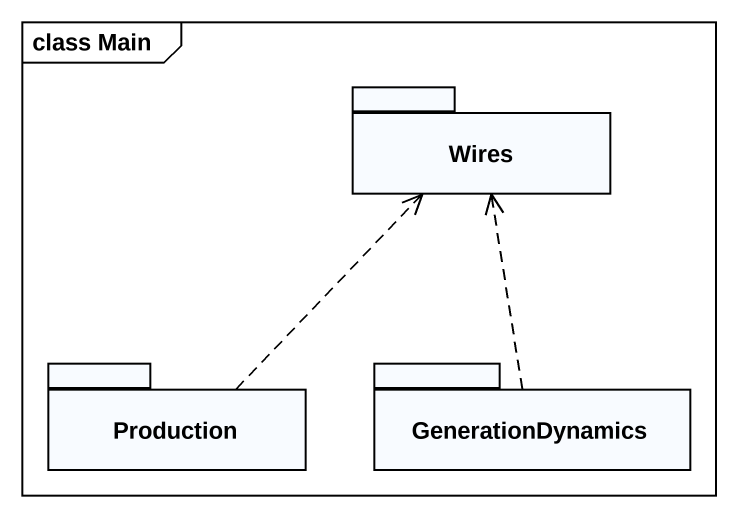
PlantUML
@startuml
mainframe class Main
package Wires {
}
package Production {
}
package GenerationDynamics {
}
Production .up.> Wires
GenerationDynamics .up.> Wires
@enduml
